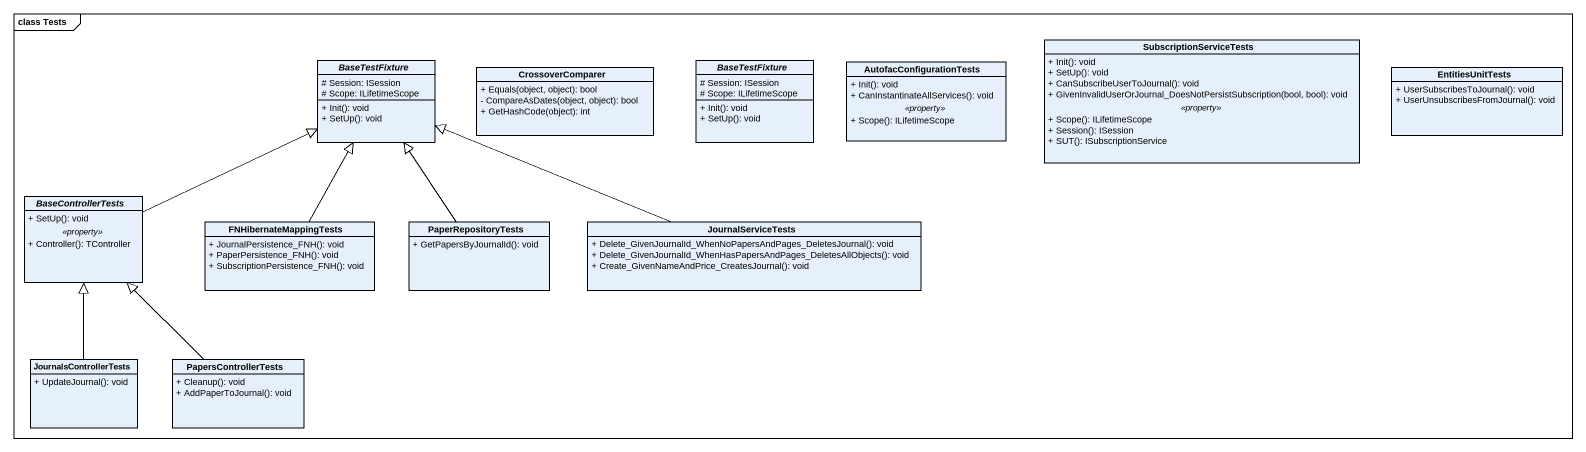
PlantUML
@startuml
mainframe class Tests
hide circle
hide empty members
skinparam classAttributeIconSize 0
abstract class BaseTestFixture {
  # Session: ISession
  # Scope: ILifetimeScope
  + Init(): void
  + SetUp(): void
}
class CrossoverComparer {
  + Equals(object, object): bool
  - CompareAsDates(object, object): bool
  + GetHashCode(object): int
}
abstract class "BaseTestFixture" as BaseTestFixture_2 {
  # Session: ISession
  # Scope: ILifetimeScope
  + Init(): void
  + SetUp(): void
}
class AutofacConfigurationTests {
  + Init(): void
  + CanInstantinateAllServices(): void
  .. <<property>> ..
  + Scope(): ILifetimeScope
}
class SubscriptionServiceTests {
  + Init(): void
  + SetUp(): void
  + CanSubscribeUserToJournal(): void
  + GivenInvalidUserOrJournal_DoesNotPersistSubscription(bool, bool): void
  .. <<property>> ..
  + Scope(): ILifetimeScope
  + Session(): ISession
  + SUT(): ISubscriptionService
}
class EntitiesUnitTests {
  + UserSubscribesToJournal(): void
  + UserUnsubscribesFromJournal(): void
}
abstract class BaseControllerTests {
  + SetUp(): void
  .. <<property>> ..
  + Controller(): TController
}
class FNHibernateMappingTests {
  + JournalPersistence_FNH(): void
  + PaperPersistence_FNH(): void
  + SubscriptionPersistence_FNH(): void
}
class PaperRepositoryTests {
  + GetPapersByJournalId(): void
}
class JournalServiceTests {
  + Delete_GivenJournalId_WhenNoPapersAndPages_DeletesJournal(): void
  + Delete_GivenJournalId_WhenHasPapersAndPages_DeletesAllObjects(): void
  + Create_GivenNameAndPrice_CreatesJournal(): void
}
class JournalsControllerTests {
  + UpdateJournal(): void
}
class PapersControllerTests {
  + Cleanup(): void
  + AddPaperToJournal(): void
}
BaseControllerTests -right-|> BaseTestFixture
FNHibernateMappingTests -up-|> BaseTestFixture
PaperRepositoryTests -up-|> BaseTestFixture
JournalServiceTests -left-|> BaseTestFixture
JournalsControllerTests -up-|> BaseControllerTests
PapersControllerTests -up-|> BaseControllerTests
@enduml
